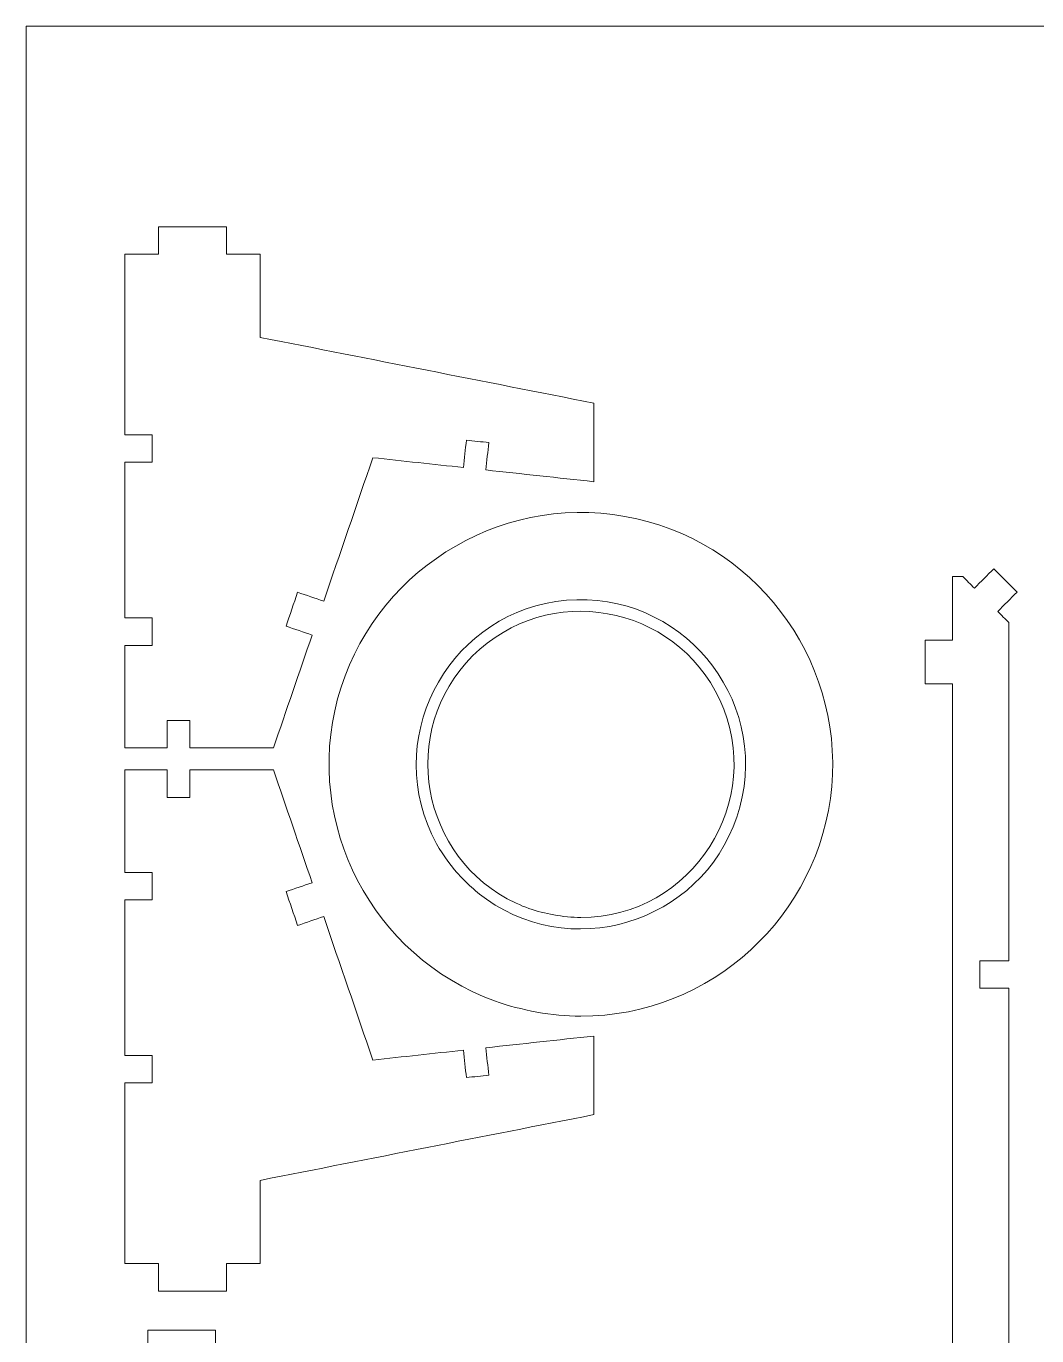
# Model space of a CAD drawing. Header units: centimetres. Extents: x -34.7 to 34.7, y -39.5 to 39.5.
# Drawn here: x -34.67 to -23.66, y 25.18 to 39.45 of the extents above; entities that cross this region are included whole.
import ezdxf

# ---------------------------------------------------------------- set-up
doc = ezdxf.new("R2010")
doc.units = ezdxf.units.CM
doc.header["$MEASUREMENT"] = 0
doc.layers.add('Camada 1', color=7, linetype='Continuous')

msp = doc.modelspace()

# ---------------------------------------------------------------- linework, layer by layer
at = {"layer": 'Camada 1', "color": 5, "lineweight": 9}
msp.add_open_spline([(-34.66849, -39.45036), (-34.66849, -39.45036), (-34.66849, 39.45036), (-34.66849, 39.45036), (-34.66849, 39.45036), (-34.66849, 39.45036), (34.66849, 39.45036), (34.66849, 39.45036), (34.66849, 39.45036), (34.66849, 39.45036), (34.66849, -39.45036), (34.66849, -39.45036), (34.66849, -39.45036), (34.66849, -39.45036), (-34.66849, -39.45036), (-34.66849, -39.45036)], degree=3, knots=[0, 0, 0, 0, 0.2, 0.2, 0.2, 0.2, 0.4, 0.4, 0.4, 0.4, 0.6, 0.6, 0.6, 0.6, 1, 1, 1, 1], dxfattribs=at)
at = {"layer": 'Camada 1', "color": 3, "lineweight": 9}
for points, knots in [([(-29.90473, 34.64235), (-30.2337, 34.67801), (-30.56264, 34.71368), (-30.89162, 34.74935), (-30.89162, 34.74935), (-31.07004, 34.22827), (-31.24843, 33.70721), (-31.42686, 33.18616), (-31.42686, 33.18616), (-31.52148, 33.21855), (-31.61607, 33.25095), (-31.71071, 33.28335), (-31.71071, 33.28335), (-31.7528, 33.16042), (-31.7949, 33.03748), (-31.83699, 32.91454), (-31.83699, 32.91454), (-31.74238, 32.88215), (-31.64777, 32.84974), (-31.55314, 32.81734), (-31.55314, 32.81734), (-31.69345, 32.40761), (-31.83375, 31.99787), (-31.97404, 31.58813), (-31.97404, 31.58813), (-32.27821, 31.58813), (-32.58238, 31.58813), (-32.88656, 31.58813), (-32.88656, 31.58813), (-32.88656, 31.68814), (-32.88656, 31.78815), (-32.88656, 31.88817), (-32.88656, 31.88817), (-32.96847, 31.88817), (-33.05038, 31.88817), (-33.13229, 31.88817), (-33.13229, 31.88817), (-33.13229, 31.78815), (-33.13229, 31.68814), (-33.13229, 31.58813), (-33.13229, 31.58813), (-33.28626, 31.58813), (-33.44024, 31.58813), (-33.5942, 31.58813), (-33.5942, 31.58813), (-33.5942, 31.96046), (-33.5942, 32.33279), (-33.5942, 32.70511), (-33.5942, 32.70511), (-33.49458, 32.70511), (-33.39497, 32.70511), (-33.29535, 32.70511), (-33.29535, 32.70511), (-33.29535, 32.80473), (-33.29535, 32.90435), (-33.29535, 33.00397), (-33.29535, 33.00397), (-33.39497, 33.00397), (-33.49458, 33.00397), (-33.5942, 33.00397), (-33.5942, 33.00397), (-33.5942, 33.5693), (-33.5942, 34.13464), (-33.5942, 34.69999), (-33.5942, 34.69999), (-33.49458, 34.69999), (-33.39497, 34.69999), (-33.29535, 34.69999), (-33.29535, 34.69999), (-33.29535, 34.7996), (-33.29535, 34.89922), (-33.29535, 34.99884), (-33.29535, 34.99884), (-33.39497, 34.99884), (-33.49458, 34.99884), (-33.5942, 34.99884), (-33.5942, 34.99884), (-33.5942, 35.65447), (-33.5942, 36.3101), (-33.5942, 36.96573), (-33.5942, 36.96573), (-33.47125, 36.96573), (-33.34831, 36.96573), (-33.22535, 36.96573), (-33.22535, 36.96573), (-33.22535, 37.06574), (-33.22535, 37.16574), (-33.22535, 37.26576), (-33.22535, 37.26576), (-32.97944, 37.26576), (-32.73355, 37.26576), (-32.48764, 37.26576), (-32.48764, 37.26576), (-32.48764, 37.16574), (-32.48764, 37.06574), (-32.48764, 36.96573), (-32.48764, 36.96573), (-32.36469, 36.96573), (-32.24174, 36.96573), (-32.11879, 36.96573), (-32.11879, 36.96573), (-32.11879, 36.66386), (-32.11879, 36.36199), (-32.11879, 36.06013), (-32.11879, 36.06013), (-30.90694, 35.82145), (-29.6951, 35.58279), (-28.48326, 35.34412), (-28.48326, 35.34412), (-28.48326, 35.05882), (-28.48326, 34.77353), (-28.48326, 34.48826), (-28.48326, 34.48826), (-28.87565, 34.53079), (-29.26804, 34.57334), (-29.66042, 34.61587), (-29.66042, 34.61587), (-29.64963, 34.7153), (-29.63886, 34.81471), (-29.62808, 34.91414), (-29.62808, 34.91414), (-29.70952, 34.92296), (-29.79096, 34.93179), (-29.8724, 34.94062), (-29.8724, 34.94062), (-29.88317, 34.84121), (-29.89396, 34.74178), (-29.90473, 34.64235)], [0, 0, 0, 0, 0.03030303, 0.03030303, 0.03030303, 0.03030303, 0.06060606, 0.06060606, 0.06060606, 0.06060606, 0.09090909, 0.09090909, 0.09090909, 0.09090909, 0.12121212, 0.12121212, 0.12121212, 0.12121212, 0.15151515, 0.15151515, 0.15151515, 0.15151515, 0.18181818, 0.18181818, 0.18181818, 0.18181818, 0.21212121, 0.21212121, 0.21212121, 0.21212121, 0.24242424, 0.24242424, 0.24242424, 0.24242424, 0.27272727, 0.27272727, 0.27272727, 0.27272727, 0.3030303, 0.3030303, 0.3030303, 0.3030303, 0.33333333, 0.33333333, 0.33333333, 0.33333333, 0.36363636, 0.36363636, 0.36363636, 0.36363636, 0.39393939, 0.39393939, 0.39393939, 0.39393939, 0.42424242, 0.42424242, 0.42424242, 0.42424242, 0.45454545, 0.45454545, 0.45454545, 0.45454545, 0.48484848, 0.48484848, 0.48484848, 0.48484848, 0.51515152, 0.51515152, 0.51515152, 0.51515152, 0.54545455, 0.54545455, 0.54545455, 0.54545455, 0.57575758, 0.57575758, 0.57575758, 0.57575758, 0.60606061, 0.60606061, 0.60606061, 0.60606061, 0.63636364, 0.63636364, 0.63636364, 0.63636364, 0.66666667, 0.66666667, 0.66666667, 0.66666667, 0.6969697, 0.6969697, 0.6969697, 0.6969697, 0.72727273, 0.72727273, 0.72727273, 0.72727273, 0.75757576, 0.75757576, 0.75757576, 0.75757576, 0.78787879, 0.78787879, 0.78787879, 0.78787879, 0.81818182, 0.81818182, 0.81818182, 0.81818182, 0.84848485, 0.84848485, 0.84848485, 0.84848485, 0.87878788, 0.87878788, 0.87878788, 0.87878788, 0.90909091, 0.90909091, 0.90909091, 0.90909091, 0.93939394, 0.93939394, 0.93939394, 0.93939394, 1, 1, 1, 1]), ([(-29.56508, 28.83156), (-30.89584, 29.31728), (-31.64433, 30.75001), (-31.27488, 32.12163), (-31.27488, 32.12163), (-30.90617, 33.4904), (-29.54225, 34.35894), (-28.14605, 34.11064), (-28.14605, 34.11064), (-26.75149, 33.86265), (-25.76695, 32.57909), (-25.89219, 31.1677), (-25.89219, 31.1677), (-26.01727, 29.75812), (-27.20963, 28.66428), (-28.62541, 28.66514), (-28.62541, 28.66514), (-28.79684, 28.66524), (-28.93802, 28.68538), (-29.10475, 28.70759), (-29.10475, 28.70759), (-29.2676, 28.74395), (-29.40537, 28.77327), (-29.56508, 28.83156)], [0, 0, 0, 0, 0.14285714, 0.14285714, 0.14285714, 0.14285714, 0.28571429, 0.28571429, 0.28571429, 0.28571429, 0.42857143, 0.42857143, 0.42857143, 0.42857143, 0.57142857, 0.57142857, 0.57142857, 0.57142857, 0.71428571, 0.71428571, 0.71428571, 0.71428571, 1, 1, 1, 1]), ([(-23.96176, 20.95749), (-24.00239, 20.91681), (-24.04304, 20.87613), (-24.08369, 20.83545), (-24.08369, 20.83545), (-24.01322, 20.76503), (-23.94274, 20.69463), (-23.87227, 20.62421), (-23.87227, 20.62421), (-23.95676, 20.53965), (-24.04125, 20.45508), (-24.12574, 20.37052), (-24.12574, 20.37052), (-24.19621, 20.44092), (-24.26668, 20.51133), (-24.33715, 20.58174), (-24.33715, 20.58174), (-24.4172, 20.50162), (-24.49723, 20.42152), (-24.57729, 20.34139), (-24.57729, 20.34139), (-24.57722, 20.60972), (-24.57716, 20.87805), (-24.5771, 21.14638), (-24.5771, 21.14638), (-24.67736, 21.14638), (-24.7776, 21.14638), (-24.87785, 21.14638), (-24.87785, 21.14638), (-24.87785, 21.30576), (-24.87785, 21.46515), (-24.87785, 21.62455), (-24.87785, 21.62455), (-24.7776, 21.62455), (-24.67736, 21.62455), (-24.5771, 21.62455), (-24.5771, 21.62455), (-24.57708, 25.17808), (-24.57706, 28.73163), (-24.57703, 32.28515), (-24.57703, 32.28515), (-24.67641, 32.28514), (-24.77581, 32.28514), (-24.87519, 32.28512), (-24.87519, 32.28512), (-24.8752, 32.44452), (-24.87524, 32.60389), (-24.87527, 32.76328), (-24.87527, 32.76328), (-24.77589, 32.76329), (-24.6765, 32.76331), (-24.57712, 32.76332), (-24.57712, 32.76332), (-24.57715, 32.99394), (-24.57719, 33.22455), (-24.57722, 33.45517), (-24.57722, 33.45517), (-24.53945, 33.45517), (-24.50167, 33.45517), (-24.46389, 33.45517), (-24.46389, 33.45517), (-24.42165, 33.41288), (-24.37941, 33.37061), (-24.33716, 33.32832), (-24.33716, 33.32832), (-24.26676, 33.39865), (-24.19635, 33.46899), (-24.12595, 33.53932), (-24.12595, 33.53932), (-24.04146, 33.45475), (-23.95697, 33.37019), (-23.87248, 33.28561), (-23.87248, 33.28561), (-23.94289, 33.21528), (-24.01329, 33.14495), (-24.08369, 33.0746), (-24.08369, 33.0746), (-24.04304, 33.03392), (-24.00241, 32.99324), (-23.96176, 32.95257), (-23.96176, 32.95257), (-23.96176, 31.72484), (-23.96176, 30.49714), (-23.96176, 29.26943), (-23.96176, 29.26943), (-24.0673, 29.26943), (-24.17282, 29.26943), (-24.27836, 29.26943), (-24.27836, 29.26943), (-24.27836, 29.16981), (-24.27836, 29.07019), (-24.27836, 28.97057), (-24.27836, 28.97057), (-24.17282, 28.97057), (-24.0673, 28.97057), (-23.96176, 28.97057), (-23.96176, 28.97057), (-23.96176, 27.59958), (-23.96176, 26.22861), (-23.96176, 24.85763), (-23.96176, 24.85763), (-24.06729, 24.85763), (-24.17282, 24.85763), (-24.27836, 24.85763), (-24.27836, 24.85763), (-24.27836, 24.75801), (-24.27836, 24.65839), (-24.27836, 24.55877), (-24.27836, 24.55877), (-24.17282, 24.55877), (-24.06729, 24.55877), (-23.96176, 24.55877), (-23.96176, 24.55877), (-23.96176, 23.35834), (-23.96176, 22.15792), (-23.96176, 20.95749)], [0, 0, 0, 0, 0.03333333, 0.03333333, 0.03333333, 0.03333333, 0.06666667, 0.06666667, 0.06666667, 0.06666667, 0.1, 0.1, 0.1, 0.1, 0.13333333, 0.13333333, 0.13333333, 0.13333333, 0.16666667, 0.16666667, 0.16666667, 0.16666667, 0.2, 0.2, 0.2, 0.2, 0.23333333, 0.23333333, 0.23333333, 0.23333333, 0.26666667, 0.26666667, 0.26666667, 0.26666667, 0.3, 0.3, 0.3, 0.3, 0.33333333, 0.33333333, 0.33333333, 0.33333333, 0.36666667, 0.36666667, 0.36666667, 0.36666667, 0.4, 0.4, 0.4, 0.4, 0.43333333, 0.43333333, 0.43333333, 0.43333333, 0.46666667, 0.46666667, 0.46666667, 0.46666667, 0.5, 0.5, 0.5, 0.5, 0.53333333, 0.53333333, 0.53333333, 0.53333333, 0.56666667, 0.56666667, 0.56666667, 0.56666667, 0.6, 0.6, 0.6, 0.6, 0.63333333, 0.63333333, 0.63333333, 0.63333333, 0.66666667, 0.66666667, 0.66666667, 0.66666667, 0.7, 0.7, 0.7, 0.7, 0.73333333, 0.73333333, 0.73333333, 0.73333333, 0.76666667, 0.76666667, 0.76666667, 0.76666667, 0.8, 0.8, 0.8, 0.8, 0.83333333, 0.83333333, 0.83333333, 0.83333333, 0.86666667, 0.86666667, 0.86666667, 0.86666667, 0.9, 0.9, 0.9, 0.9, 0.93333333, 0.93333333, 0.93333333, 0.93333333, 1, 1, 1, 1]), ([(-29.90473, 28.29482), (-30.2337, 28.25915), (-30.56264, 28.22348), (-30.89162, 28.18782), (-30.89162, 28.18782), (-31.07004, 28.70888), (-31.24843, 29.22994), (-31.42686, 29.75101), (-31.42686, 29.75101), (-31.52148, 29.7186), (-31.61607, 29.6862), (-31.71071, 29.65381), (-31.71071, 29.65381), (-31.7528, 29.77674), (-31.7949, 29.89967), (-31.83699, 30.02261), (-31.83699, 30.02261), (-31.74238, 30.055), (-31.64777, 30.08741), (-31.55314, 30.11981), (-31.55314, 30.11981), (-31.69345, 30.52954), (-31.83375, 30.93929), (-31.97404, 31.34903), (-31.97404, 31.34903), (-32.27821, 31.34903), (-32.58238, 31.34903), (-32.88656, 31.34903), (-32.88656, 31.34903), (-32.88656, 31.24901), (-32.88656, 31.149), (-32.88656, 31.04898), (-32.88656, 31.04898), (-32.96847, 31.04898), (-33.05038, 31.04898), (-33.13229, 31.04898), (-33.13229, 31.04898), (-33.13229, 31.149), (-33.13229, 31.24901), (-33.13229, 31.34903), (-33.13229, 31.34903), (-33.28626, 31.34903), (-33.44024, 31.34903), (-33.5942, 31.34903), (-33.5942, 31.34903), (-33.5942, 30.9767), (-33.5942, 30.60436), (-33.5942, 30.23204), (-33.5942, 30.23204), (-33.49458, 30.23204), (-33.39497, 30.23204), (-33.29535, 30.23204), (-33.29535, 30.23204), (-33.29535, 30.13242), (-33.29535, 30.0328), (-33.29535, 29.93319), (-33.29535, 29.93319), (-33.39497, 29.93319), (-33.49458, 29.93319), (-33.5942, 29.93319), (-33.5942, 29.93319), (-33.5942, 29.36785), (-33.5942, 28.80251), (-33.5942, 28.23718), (-33.5942, 28.23718), (-33.49458, 28.23718), (-33.39497, 28.23718), (-33.29535, 28.23718), (-33.29535, 28.23718), (-33.29535, 28.13756), (-33.29535, 28.03795), (-33.29535, 27.93833), (-33.29535, 27.93833), (-33.39497, 27.93833), (-33.49458, 27.93833), (-33.5942, 27.93833), (-33.5942, 27.93833), (-33.5942, 27.2827), (-33.5942, 26.62707), (-33.5942, 25.97144), (-33.5942, 25.97144), (-33.47125, 25.97144), (-33.34831, 25.97144), (-33.22535, 25.97144), (-33.22535, 25.97144), (-33.22535, 25.87143), (-33.22535, 25.77142), (-33.22535, 25.67141), (-33.22535, 25.67141), (-32.97944, 25.67141), (-32.73355, 25.67141), (-32.48764, 25.67141), (-32.48764, 25.67141), (-32.48764, 25.77142), (-32.48764, 25.87143), (-32.48764, 25.97144), (-32.48764, 25.97144), (-32.36469, 25.97144), (-32.24174, 25.97144), (-32.11879, 25.97144), (-32.11879, 25.97144), (-32.11879, 26.27331), (-32.11879, 26.57517), (-32.11879, 26.87704), (-32.11879, 26.87704), (-30.90694, 27.11571), (-29.6951, 27.35437), (-28.48326, 27.59305), (-28.48326, 27.59305), (-28.48326, 27.87834), (-28.48326, 28.16362), (-28.48326, 28.44891), (-28.48326, 28.44891), (-28.87565, 28.40638), (-29.26804, 28.36382), (-29.66042, 28.3213), (-29.66042, 28.3213), (-29.64963, 28.22186), (-29.63886, 28.12245), (-29.62808, 28.02303), (-29.62808, 28.02303), (-29.70952, 28.01419), (-29.79096, 28.00537), (-29.8724, 27.99654), (-29.8724, 27.99654), (-29.88317, 28.09596), (-29.89396, 28.19538), (-29.90473, 28.29482)], [0, 0, 0, 0, 0.03030303, 0.03030303, 0.03030303, 0.03030303, 0.06060606, 0.06060606, 0.06060606, 0.06060606, 0.09090909, 0.09090909, 0.09090909, 0.09090909, 0.12121212, 0.12121212, 0.12121212, 0.12121212, 0.15151515, 0.15151515, 0.15151515, 0.15151515, 0.18181818, 0.18181818, 0.18181818, 0.18181818, 0.21212121, 0.21212121, 0.21212121, 0.21212121, 0.24242424, 0.24242424, 0.24242424, 0.24242424, 0.27272727, 0.27272727, 0.27272727, 0.27272727, 0.3030303, 0.3030303, 0.3030303, 0.3030303, 0.33333333, 0.33333333, 0.33333333, 0.33333333, 0.36363636, 0.36363636, 0.36363636, 0.36363636, 0.39393939, 0.39393939, 0.39393939, 0.39393939, 0.42424242, 0.42424242, 0.42424242, 0.42424242, 0.45454545, 0.45454545, 0.45454545, 0.45454545, 0.48484848, 0.48484848, 0.48484848, 0.48484848, 0.51515152, 0.51515152, 0.51515152, 0.51515152, 0.54545455, 0.54545455, 0.54545455, 0.54545455, 0.57575758, 0.57575758, 0.57575758, 0.57575758, 0.60606061, 0.60606061, 0.60606061, 0.60606061, 0.63636364, 0.63636364, 0.63636364, 0.63636364, 0.66666667, 0.66666667, 0.66666667, 0.66666667, 0.6969697, 0.6969697, 0.6969697, 0.6969697, 0.72727273, 0.72727273, 0.72727273, 0.72727273, 0.75757576, 0.75757576, 0.75757576, 0.75757576, 0.78787879, 0.78787879, 0.78787879, 0.78787879, 0.81818182, 0.81818182, 0.81818182, 0.81818182, 0.84848485, 0.84848485, 0.84848485, 0.84848485, 0.87878788, 0.87878788, 0.87878788, 0.87878788, 0.90909091, 0.90909091, 0.90909091, 0.90909091, 0.93939394, 0.93939394, 0.93939394, 0.93939394, 1, 1, 1, 1]), ([(-30.02428, 22.62293), (-30.35324, 22.65859), (-30.68219, 22.69426), (-31.01117, 22.72992), (-31.01117, 22.72992), (-31.18958, 22.20887), (-31.36798, 21.68779), (-31.5464, 21.16674), (-31.5464, 21.16674), (-31.64103, 21.19914), (-31.73562, 21.23154), (-31.83026, 21.26394), (-31.83026, 21.26394), (-31.87235, 21.141), (-31.91445, 21.01806), (-31.95654, 20.89513), (-31.95654, 20.89513), (-31.86192, 20.86273), (-31.76731, 20.83033), (-31.67268, 20.79793), (-31.67268, 20.79793), (-31.813, 20.38819), (-31.95329, 19.97845), (-32.09359, 19.56872), (-32.09359, 19.56872), (-32.39776, 19.56872), (-32.70193, 19.56872), (-33.0061, 19.56872), (-33.0061, 19.56872), (-33.0061, 19.66873), (-33.0061, 19.76874), (-33.0061, 19.86875), (-33.0061, 19.86875), (-33.08801, 19.86875), (-33.16993, 19.86875), (-33.25183, 19.86875), (-33.25183, 19.86875), (-33.25183, 19.76874), (-33.25183, 19.66873), (-33.25183, 19.56872), (-33.25183, 19.56872), (-33.40581, 19.56872), (-33.55979, 19.56872), (-33.71375, 19.56872), (-33.71375, 19.56872), (-33.71375, 21.51623), (-33.71375, 22.73503), (-33.71375, 24.94631), (-33.71375, 24.94631), (-33.5908, 24.94631), (-33.46785, 24.94631), (-33.3449, 24.94631), (-33.3449, 24.94631), (-33.3449, 25.04631), (-33.3449, 25.14631), (-33.3449, 25.24633), (-33.3449, 25.24633), (-33.09899, 25.24633), (-32.85309, 25.24633), (-32.60719, 25.24633), (-32.60719, 25.24633), (-32.60719, 25.14631), (-32.60719, 25.04631), (-32.60719, 24.94631), (-32.60719, 24.94631), (-32.48424, 24.94631), (-32.36129, 24.94631), (-32.23832, 24.94631), (-32.23832, 24.94631), (-32.23832, 24.64443), (-32.23832, 24.34256), (-32.23832, 24.0407), (-32.23832, 24.0407), (-31.02648, 23.80202), (-29.81465, 23.56336), (-28.60281, 23.32469), (-28.60281, 23.32469), (-28.60281, 23.03941), (-28.60281, 22.75412), (-28.60281, 22.46883), (-28.60281, 22.46883), (-28.99519, 22.51137), (-29.38759, 22.55391), (-29.77996, 22.59645), (-29.77996, 22.59645), (-29.76918, 22.69587), (-29.7584, 22.79529), (-29.74762, 22.89472), (-29.74762, 22.89472), (-29.82907, 22.90355), (-29.9105, 22.91238), (-29.99195, 22.92121), (-29.99195, 22.92121), (-30.00272, 22.82178), (-30.01351, 22.72235), (-30.02428, 22.62293)], [0, 0, 0, 0, 0.04, 0.04, 0.04, 0.04, 0.08, 0.08, 0.08, 0.08, 0.12, 0.12, 0.12, 0.12, 0.16, 0.16, 0.16, 0.16, 0.2, 0.2, 0.2, 0.2, 0.24, 0.24, 0.24, 0.24, 0.28, 0.28, 0.28, 0.28, 0.32, 0.32, 0.32, 0.32, 0.36, 0.36, 0.36, 0.36, 0.4, 0.4, 0.4, 0.4, 0.44, 0.44, 0.44, 0.44, 0.48, 0.48, 0.48, 0.48, 0.52, 0.52, 0.52, 0.52, 0.56, 0.56, 0.56, 0.56, 0.6, 0.6, 0.6, 0.6, 0.64, 0.64, 0.64, 0.64, 0.68, 0.68, 0.68, 0.68, 0.72, 0.72, 0.72, 0.72, 0.76, 0.76, 0.76, 0.76, 0.8, 0.8, 0.8, 0.8, 0.84, 0.84, 0.84, 0.84, 0.88, 0.88, 0.88, 0.88, 0.92, 0.92, 0.92, 0.92, 1, 1, 1, 1])]:
    msp.add_open_spline(points, degree=3, knots=knots, dxfattribs=at)
at = {"layer": 'Camada 1', "color": 2, "lineweight": 9}
msp.add_open_spline([(-29.33058, 29.8971), (-30.37764, 30.38581), (-30.62175, 31.77284), (-29.80431, 32.58951), (-29.80431, 32.58951), (-28.98519, 33.40787), (-27.59941, 33.15714), (-27.11249, 32.11327), (-27.11249, 32.11327), (-26.59907, 31.01252), (-27.41044, 29.73961), (-28.62541, 29.74039), (-28.62541, 29.74039), (-28.67434, 29.74258), (-28.72328, 29.74477), (-28.77222, 29.74695), (-28.77222, 29.74695), (-28.98047, 29.77468), (-29.13581, 29.80619), (-29.33058, 29.8971)], degree=3, knots=[0, 0, 0, 0, 0.16666667, 0.16666667, 0.16666667, 0.16666667, 0.33333333, 0.33333333, 0.33333333, 0.33333333, 0.5, 0.5, 0.5, 0.5, 0.66666667, 0.66666667, 0.66666667, 0.66666667, 1, 1, 1, 1], dxfattribs=at)
at = {"layer": 'Camada 1', "color": 1, "lineweight": 9}
msp.add_open_spline([(-30.25207, 30.65203), (-30.77617, 31.77564), (-30.0159, 33.08853), (-28.78319, 33.19645), (-28.78319, 33.19645), (-27.54671, 33.3047), (-26.5696, 32.14402), (-26.89303, 30.94322), (-26.89303, 30.94322), (-27.21557, 29.74575), (-28.63675, 29.22767), (-29.65355, 29.93928), (-29.65355, 29.93928), (-29.79758, 30.04007), (-29.88518, 30.13132), (-30.00118, 30.25809), (-30.00118, 30.25809), (-30.10471, 30.39319), (-30.17846, 30.49426), (-30.25207, 30.65203)], degree=3, knots=[0, 0, 0, 0, 0.16666667, 0.16666667, 0.16666667, 0.16666667, 0.33333333, 0.33333333, 0.33333333, 0.33333333, 0.5, 0.5, 0.5, 0.5, 0.66666667, 0.66666667, 0.66666667, 0.66666667, 1, 1, 1, 1], dxfattribs=at)

doc.saveas('drawing.dxf')
